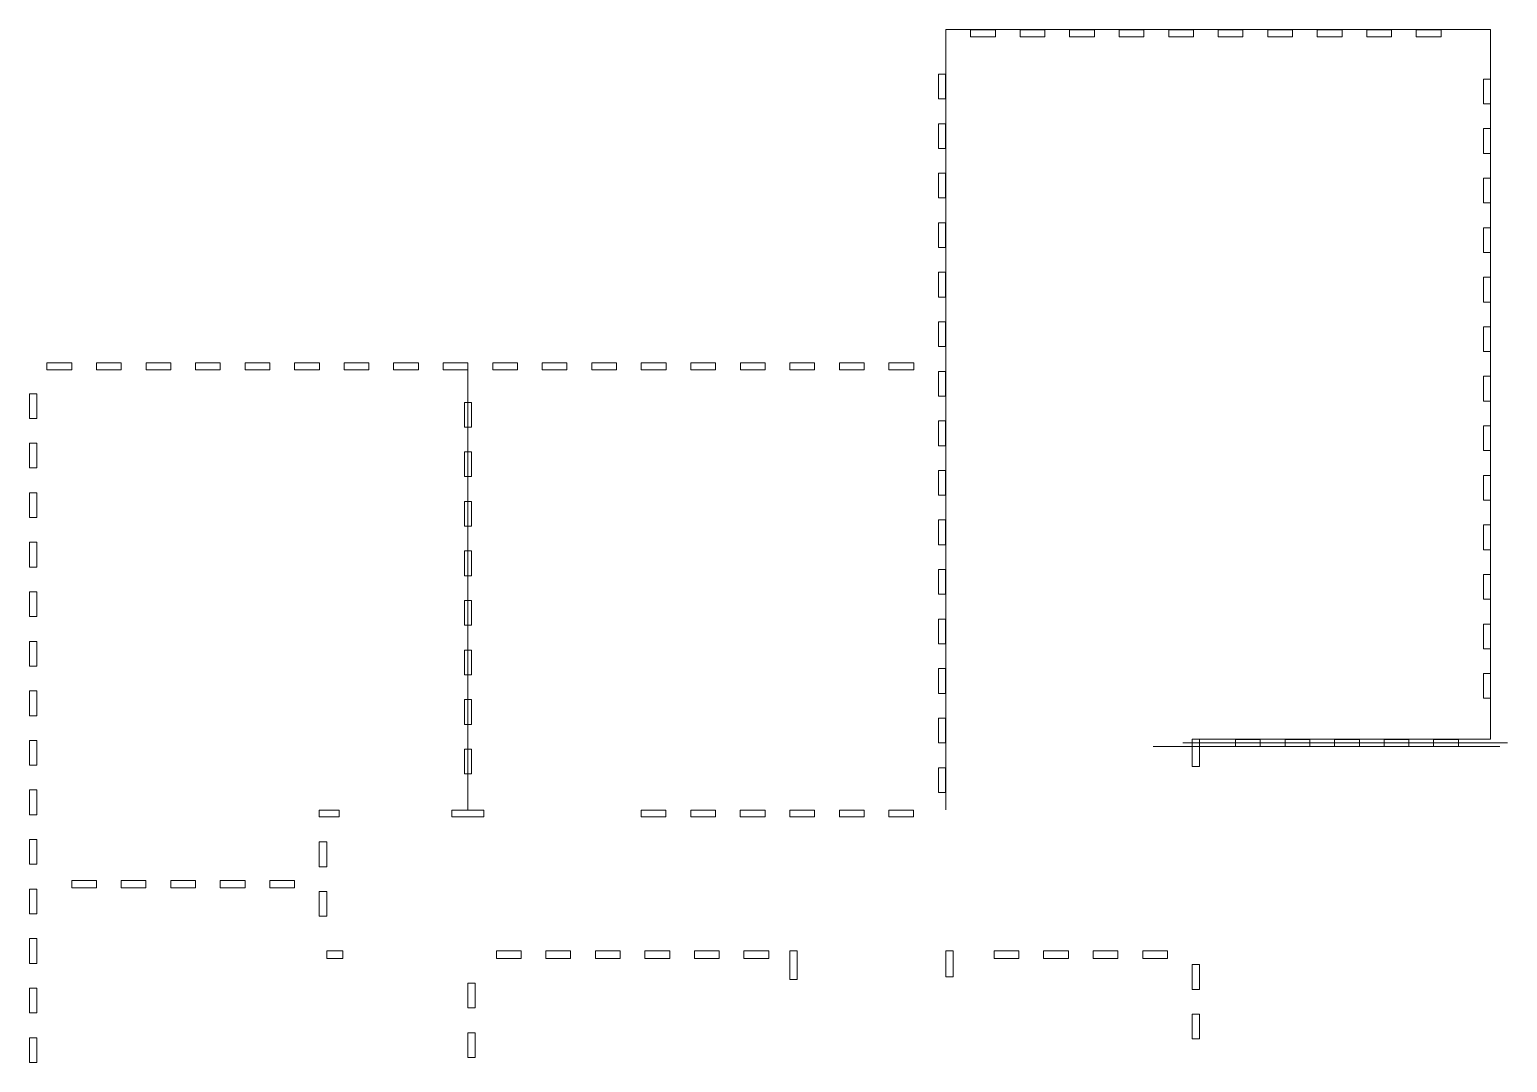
# Model space of a CAD drawing. Header units: millimetres. Extents: x -17105 to -8097, y 7860 to 10394.
# Drawn here: x -12187 to -11590, y 8593 to 9010 of the extents above; entities that cross this region are included whole.
import ezdxf

# ---------------------------------------------------------------- set-up
doc = ezdxf.new("R2010")
doc.units = ezdxf.units.MM
doc.layers.add('A-DETL-THIN', color=151, linetype='Continuous', lineweight=9)

msp = doc.modelspace()

# ---------------------------------------------------------------- linework, layer by layer
at = {"layer": 'A-DETL-THIN'}
for p, q in [((-11817.26, 8694.97), (-11817.26, 9009.97)), ((-11817.26, 9009.97), (-11597.26, 9009.97)), ((-11807.26, 9009.87), (-11807.26, 9007.07)), ((-11797.26, 9009.87), (-11807.26, 9009.87)), ((-11797.26, 9007.07), (-11807.26, 9007.07)), ((-11797.26, 9009.87), (-11797.26, 9007.07)), ((-11787.26, 9009.87), (-11787.26, 9007.07)), ((-11777.26, 9009.87), (-11787.26, 9009.87)), ((-11777.26, 9007.07), (-11787.26, 9007.07)), ((-11777.26, 9009.87), (-11777.26, 9007.07)), ((-11767.26, 9009.87), (-11767.26, 9007.07)), ((-11757.26, 9009.87), (-11767.26, 9009.87)), ((-11757.26, 9007.07), (-11767.26, 9007.07)), ((-11757.26, 9009.87), (-11757.26, 9007.07)), ((-11747.26, 9009.87), (-11747.26, 9007.07)), ((-11737.26, 9009.87), (-11747.26, 9009.87)), ((-11737.26, 9007.07), (-11747.26, 9007.07)), ((-11737.26, 9009.87), (-11737.26, 9007.07)), ((-11727.26, 9009.87), (-11727.26, 9007.07)), ((-11727.26, 9009.87), (-11727.26, 9007.07)), ((-11717.26, 9009.87), (-11727.26, 9009.87)), ((-11717.26, 9009.87), (-11727.26, 9009.87)), ((-11717.26, 9007.07), (-11727.26, 9007.07)), ((-11717.26, 9009.87), (-11717.26, 9007.07)), ((-11717.26, 9009.87), (-11717.26, 9007.07)), ((-11707.26, 9009.87), (-11707.26, 9007.07)), ((-11697.26, 9009.87), (-11707.26, 9009.87)), ((-11697.26, 9007.07), (-11707.26, 9007.07)), ((-11697.26, 9009.87), (-11697.26, 9007.07)), ((-11687.26, 9009.87), (-11687.26, 9007.07)), ((-11677.26, 9009.87), (-11687.26, 9009.87)), ((-11677.26, 9007.07), (-11687.26, 9007.07)), ((-11677.26, 9009.87), (-11677.26, 9007.07)), ((-11667.26, 9009.87), (-11667.26, 9007.07)), ((-11657.26, 9009.87), (-11667.26, 9009.87)), ((-11657.26, 9007.07), (-11667.26, 9007.07)), ((-11657.26, 9009.87), (-11657.26, 9007.07)), ((-11647.26, 9009.87), (-11647.26, 9007.07)), ((-11637.26, 9009.87), (-11647.26, 9009.87)), ((-11637.26, 9007.07), (-11647.26, 9007.07)), ((-11637.26, 9009.87), (-11637.26, 9007.07)), ((-11627.26, 9009.87), (-11627.26, 9007.07)), ((-11617.26, 9009.87), (-11627.26, 9009.87)), ((-11617.26, 9007.07), (-11627.26, 9007.07)), ((-11617.26, 9009.87), (-11617.26, 9007.07)), ((-11597.26, 9009.97), (-11597.26, 8723.47)), ((-11817.36, 8991.97), (-11820.16, 8991.97)), ((-11820.16, 8991.97), (-11820.16, 8981.97)), ((-11817.36, 8991.97), (-11817.36, 8981.97)), ((-11597.36, 8989.97), (-11600.16, 8989.97)), ((-11600.16, 8989.97), (-11600.16, 8979.97)), ((-11597.36, 8989.97), (-11597.36, 8979.97)), ((-11817.36, 8981.97), (-11820.16, 8981.97)), ((-11597.36, 8979.97), (-11600.16, 8979.97)), ((-11817.36, 8971.97), (-11820.16, 8971.97)), ((-11820.16, 8971.97), (-11820.16, 8961.97)), ((-11817.36, 8971.97), (-11817.36, 8961.97)), ((-11597.36, 8969.97), (-11600.16, 8969.97)), ((-11600.16, 8969.97), (-11600.16, 8959.97)), ((-11597.36, 8969.97), (-11597.36, 8959.97)), ((-11817.36, 8961.97), (-11820.16, 8961.97)), ((-11597.36, 8959.97), (-11600.16, 8959.97)), ((-11817.36, 8951.97), (-11820.16, 8951.97)), ((-11820.16, 8951.97), (-11820.16, 8941.97)), ((-11817.36, 8951.97), (-11817.36, 8941.97)), ((-11597.36, 8949.97), (-11600.16, 8949.97)), ((-11600.16, 8949.97), (-11600.16, 8939.97)), ((-11597.36, 8949.97), (-11597.36, 8939.97)), ((-11817.36, 8941.97), (-11820.16, 8941.97)), ((-11597.36, 8939.97), (-11600.16, 8939.97)), ((-11817.36, 8931.97), (-11820.16, 8931.97)), ((-11820.16, 8931.97), (-11820.16, 8921.97)), ((-11817.36, 8931.97), (-11817.36, 8921.97)), ((-11597.36, 8929.97), (-11600.16, 8929.97)), ((-11600.16, 8929.97), (-11600.16, 8919.97)), ((-11597.36, 8929.97), (-11597.36, 8919.97)), ((-11817.36, 8921.97), (-11820.16, 8921.97)), ((-11597.36, 8919.97), (-11600.16, 8919.97)), ((-11817.36, 8911.97), (-11820.16, 8911.97)), ((-11820.16, 8911.97), (-11820.16, 8901.97)), ((-11817.36, 8911.97), (-11817.36, 8901.97)), ((-11597.36, 8909.97), (-11600.16, 8909.97)), ((-11600.16, 8909.97), (-11600.16, 8899.97)), ((-11597.36, 8909.97), (-11597.36, 8899.97)), ((-11817.36, 8901.97), (-11820.16, 8901.97)), ((-11597.36, 8899.97), (-11600.16, 8899.97)), ((-11817.36, 8891.97), (-11820.16, 8891.97)), ((-11820.16, 8891.97), (-11820.16, 8881.97)), ((-11817.36, 8891.97), (-11817.36, 8881.97)), ((-11597.36, 8889.97), (-11600.16, 8889.97)), ((-11600.16, 8889.97), (-11600.16, 8879.97)), ((-11597.36, 8889.97), (-11597.36, 8879.97)), ((-11817.36, 8881.97), (-11820.16, 8881.97)), ((-12180.24, 8875.37), (-12180.24, 8872.57)), ((-12170.24, 8875.37), (-12180.24, 8875.37)), ((-12170.24, 8875.37), (-12170.24, 8872.57)), ((-12160.24, 8875.37), (-12160.24, 8872.57)), ((-12150.24, 8875.37), (-12160.24, 8875.37)), ((-12150.24, 8875.37), (-12150.24, 8872.57)), ((-12140.24, 8875.37), (-12140.24, 8872.57)), ((-12140.24, 8875.37), (-12140.24, 8872.57)), ((-12130.24, 8875.37), (-12140.24, 8875.37)), ((-12130.24, 8875.37), (-12140.24, 8875.37)), ((-12130.24, 8875.37), (-12130.24, 8872.57)), ((-12130.24, 8875.37), (-12130.24, 8872.57)), ((-12120.24, 8875.37), (-12120.24, 8872.57)), ((-12110.24, 8875.37), (-12120.24, 8875.37)), ((-12110.24, 8875.37), (-12110.24, 8872.57)), ((-12100.24, 8875.37), (-12100.24, 8872.57)), ((-12090.24, 8875.37), (-12100.24, 8875.37)), ((-12090.24, 8875.37), (-12090.24, 8872.57)), ((-12080.24, 8875.37), (-12080.24, 8872.57)), ((-12070.24, 8875.37), (-12080.24, 8875.37)), ((-12070.24, 8875.37), (-12070.24, 8872.57)), ((-12060.24, 8875.37), (-12060.24, 8872.57)), ((-12050.24, 8875.37), (-12060.24, 8875.37)), ((-12050.24, 8875.37), (-12050.24, 8872.57)), ((-12040.24, 8875.37), (-12040.24, 8872.57)), ((-12040.24, 8875.37), (-12040.24, 8872.57)), ((-12030.24, 8875.37), (-12040.24, 8875.37)), ((-12030.24, 8875.37), (-12040.24, 8875.37)), ((-12030.24, 8875.37), (-12030.24, 8872.57)), ((-12030.24, 8875.37), (-12030.24, 8872.57)), ((-12020.24, 8875.37), (-12020.24, 8872.57)), ((-12010.24, 8875.37), (-12020.24, 8875.37)), ((-12010.26, 8694.87), (-12010.26, 8875.47)), ((-12010.24, 8875.37), (-12010.24, 8872.57)), ((-12000.24, 8875.37), (-12000.24, 8872.57)), ((-11990.24, 8875.37), (-12000.24, 8875.37)), ((-11990.24, 8875.37), (-11990.24, 8872.57)), ((-11980.24, 8875.37), (-11980.24, 8872.57)), ((-11970.24, 8875.37), (-11980.24, 8875.37)), ((-11970.24, 8875.37), (-11970.24, 8872.57)), ((-11960.24, 8875.37), (-11960.24, 8872.57)), ((-11950.24, 8875.37), (-11960.24, 8875.37)), ((-11950.24, 8875.37), (-11950.24, 8872.57)), ((-11940.24, 8875.37), (-11940.24, 8872.57)), ((-11940.24, 8875.37), (-11940.24, 8872.57)), ((-11930.24, 8875.37), (-11940.24, 8875.37)), ((-11930.24, 8875.37), (-11940.24, 8875.37)), ((-11930.24, 8875.37), (-11930.24, 8872.57)), ((-11930.24, 8875.37), (-11930.24, 8872.57)), ((-11920.24, 8875.37), (-11920.24, 8872.57)), ((-11910.24, 8875.37), (-11920.24, 8875.37)), ((-11910.24, 8875.37), (-11910.24, 8872.57)), ((-11900.24, 8875.37), (-11900.24, 8872.57)), ((-11890.24, 8875.37), (-11900.24, 8875.37)), ((-11890.24, 8875.37), (-11890.24, 8872.57)), ((-11880.24, 8875.37), (-11880.24, 8872.57)), ((-11870.24, 8875.37), (-11880.24, 8875.37)), ((-11870.24, 8875.37), (-11870.24, 8872.57)), ((-11860.24, 8875.37), (-11860.24, 8872.57)), ((-11850.24, 8875.37), (-11860.24, 8875.37)), ((-11850.24, 8875.37), (-11850.24, 8872.57)), ((-11840.24, 8875.37), (-11840.24, 8872.57)), ((-11830.24, 8875.37), (-11840.24, 8875.37)), ((-11830.24, 8875.37), (-11830.24, 8872.57)), ((-11597.36, 8879.97), (-11600.16, 8879.97)), ((-12170.24, 8872.57), (-12180.24, 8872.57)), ((-12150.24, 8872.57), (-12160.24, 8872.57)), ((-12130.24, 8872.57), (-12140.24, 8872.57)), ((-12130.24, 8872.57), (-12140.24, 8872.57)), ((-12110.24, 8872.57), (-12120.24, 8872.57)), ((-12090.24, 8872.57), (-12100.24, 8872.57)), ((-12070.24, 8872.57), (-12080.24, 8872.57)), ((-12050.24, 8872.57), (-12060.24, 8872.57)), ((-12030.24, 8872.57), (-12040.24, 8872.57)), ((-12030.24, 8872.57), (-12040.24, 8872.57)), ((-12010.24, 8872.57), (-12020.24, 8872.57)), ((-11990.24, 8872.57), (-12000.24, 8872.57)), ((-11970.24, 8872.57), (-11980.24, 8872.57)), ((-11950.24, 8872.57), (-11960.24, 8872.57)), ((-11930.24, 8872.57), (-11940.24, 8872.57)), ((-11910.24, 8872.57), (-11920.24, 8872.57)), ((-11890.24, 8872.57), (-11900.24, 8872.57)), ((-11870.24, 8872.57), (-11880.24, 8872.57)), ((-11850.24, 8872.57), (-11860.24, 8872.57)), ((-11830.24, 8872.57), (-11840.24, 8872.57)), ((-11817.36, 8871.97), (-11820.16, 8871.97)), ((-11820.16, 8871.97), (-11820.16, 8861.97)), ((-11817.36, 8871.97), (-11817.36, 8861.97)), ((-11597.36, 8869.97), (-11600.16, 8869.97)), ((-11600.16, 8869.97), (-11600.16, 8859.97)), ((-11597.36, 8869.97), (-11597.36, 8859.97)), ((-12187.26, 8862.97), (-12184.26, 8862.97)), ((-12187.26, 8852.97), (-12187.26, 8862.97)), ((-12184.26, 8862.97), (-12184.26, 8852.97)), ((-12008.86, 8859.47), (-12011.66, 8859.47)), ((-12011.66, 8859.47), (-12011.66, 8849.47)), ((-12008.86, 8859.47), (-12008.86, 8849.47)), ((-11817.36, 8861.97), (-11820.16, 8861.97)), ((-11597.36, 8859.97), (-11600.16, 8859.97)), ((-12187.26, 8852.97), (-12184.26, 8852.97)), ((-11817.36, 8851.97), (-11820.16, 8851.97)), ((-11820.16, 8851.97), (-11820.16, 8841.97)), ((-11817.36, 8851.97), (-11817.36, 8841.97)), ((-12008.86, 8849.47), (-12011.66, 8849.47)), ((-11597.36, 8849.97), (-11600.16, 8849.97)), ((-11600.16, 8849.97), (-11600.16, 8839.97)), ((-11597.36, 8849.97), (-11597.36, 8839.97)), ((-12187.26, 8842.97), (-12184.26, 8842.97)), ((-12187.26, 8832.97), (-12187.26, 8842.97)), ((-12184.26, 8842.97), (-12184.26, 8832.97)), ((-12008.86, 8839.47), (-12011.66, 8839.47)), ((-12011.66, 8839.47), (-12011.66, 8829.47)), ((-12008.86, 8839.47), (-12008.86, 8829.47)), ((-11817.36, 8841.97), (-11820.16, 8841.97)), ((-11597.36, 8839.97), (-11600.16, 8839.97)), ((-12187.26, 8832.97), (-12184.26, 8832.97)), ((-12008.86, 8829.47), (-12011.66, 8829.47)), ((-11817.36, 8831.97), (-11820.16, 8831.97)), ((-11820.16, 8831.97), (-11820.16, 8821.97)), ((-11817.36, 8831.97), (-11817.36, 8821.97)), ((-11597.36, 8829.97), (-11600.16, 8829.97)), ((-11600.16, 8829.97), (-11600.16, 8819.97)), ((-11597.36, 8829.97), (-11597.36, 8819.97)), ((-12187.26, 8822.97), (-12184.26, 8822.97)), ((-12187.26, 8812.97), (-12187.26, 8822.97)), ((-12184.26, 8822.97), (-12184.26, 8812.97)), ((-11817.36, 8821.97), (-11820.16, 8821.97)), ((-12008.86, 8819.47), (-12011.66, 8819.47)), ((-12011.66, 8819.47), (-12011.66, 8809.47)), ((-12008.86, 8819.47), (-12008.86, 8809.47)), ((-11597.36, 8819.97), (-11600.16, 8819.97)), ((-12187.26, 8812.97), (-12184.26, 8812.97)), ((-12008.86, 8809.47), (-12011.66, 8809.47)), ((-11817.36, 8811.97), (-11820.16, 8811.97)), ((-11820.16, 8811.97), (-11820.16, 8801.97)), ((-11817.36, 8811.97), (-11817.36, 8801.97)), ((-11597.36, 8809.97), (-11600.16, 8809.97)), ((-11600.16, 8809.97), (-11600.16, 8799.97)), ((-11597.36, 8809.97), (-11597.36, 8799.97)), ((-12187.26, 8802.97), (-12184.26, 8802.97)), ((-12187.26, 8792.97), (-12187.26, 8802.97)), ((-12184.26, 8802.97), (-12184.26, 8792.97)), ((-12008.86, 8799.47), (-12011.66, 8799.47)), ((-12011.66, 8799.47), (-12011.66, 8789.47)), ((-12008.86, 8799.47), (-12008.86, 8789.47)), ((-11817.36, 8801.97), (-11820.16, 8801.97)), ((-11597.36, 8799.97), (-11600.16, 8799.97)), ((-12187.26, 8792.97), (-12184.26, 8792.97)), ((-11817.36, 8791.97), (-11820.16, 8791.97)), ((-11820.16, 8791.97), (-11820.16, 8781.97)), ((-11817.36, 8791.97), (-11817.36, 8781.97)), ((-12008.86, 8789.47), (-12011.66, 8789.47)), ((-11597.36, 8789.97), (-11600.16, 8789.97)), ((-11600.16, 8789.97), (-11600.16, 8779.97)), ((-11597.36, 8789.97), (-11597.36, 8779.97)), ((-12187.26, 8782.97), (-12184.26, 8782.97)), ((-12187.26, 8772.97), (-12187.26, 8782.97)), ((-12184.26, 8782.97), (-12184.26, 8772.97)), ((-12008.86, 8779.47), (-12011.66, 8779.47)), ((-12011.66, 8779.47), (-12011.66, 8769.47)), ((-12008.86, 8779.47), (-12008.86, 8769.47)), ((-11817.36, 8781.97), (-11820.16, 8781.97)), ((-11597.36, 8779.97), (-11600.16, 8779.97)), ((-12187.26, 8772.97), (-12184.26, 8772.97)), ((-12008.86, 8769.47), (-12011.66, 8769.47)), ((-11817.36, 8771.97), (-11820.16, 8771.97)), ((-11820.16, 8771.97), (-11820.16, 8761.97)), ((-11817.36, 8771.97), (-11817.36, 8761.97)), ((-11597.36, 8769.97), (-11600.16, 8769.97)), ((-11600.16, 8769.97), (-11600.16, 8759.97)), ((-11597.36, 8769.97), (-11597.36, 8759.97)), ((-12187.26, 8762.97), (-12184.26, 8762.97)), ((-12187.26, 8752.97), (-12187.26, 8762.97)), ((-12184.26, 8762.97), (-12184.26, 8752.97)), ((-11817.36, 8761.97), (-11820.16, 8761.97)), ((-12008.86, 8759.47), (-12011.66, 8759.47)), ((-12011.66, 8759.47), (-12011.66, 8749.47)), ((-12008.86, 8759.47), (-12008.86, 8749.47)), ((-11597.36, 8759.97), (-11600.16, 8759.97)), ((-12187.26, 8752.97), (-12184.26, 8752.97)), ((-12008.86, 8749.47), (-12011.66, 8749.47)), ((-11817.36, 8751.97), (-11820.16, 8751.97)), ((-11820.16, 8751.97), (-11820.16, 8741.97)), ((-11817.36, 8751.97), (-11817.36, 8741.97)), ((-11597.36, 8749.97), (-11600.16, 8749.97)), ((-11600.16, 8749.97), (-11600.16, 8739.97)), ((-11597.36, 8749.97), (-11597.36, 8739.97)), ((-12187.26, 8742.97), (-12184.26, 8742.97)), ((-12187.26, 8732.97), (-12187.26, 8742.97)), ((-12184.26, 8742.97), (-12184.26, 8732.97)), ((-12008.86, 8739.47), (-12011.66, 8739.47)), ((-12011.66, 8739.47), (-12011.66, 8729.47)), ((-12008.86, 8739.47), (-12008.86, 8729.47)), ((-11817.36, 8741.97), (-11820.16, 8741.97)), ((-11597.36, 8739.97), (-11600.16, 8739.97)), ((-12187.26, 8732.97), (-12184.26, 8732.97)), ((-11817.36, 8731.97), (-11820.16, 8731.97)), ((-11820.16, 8731.97), (-11820.16, 8721.97)), ((-11817.36, 8731.97), (-11817.36, 8721.97)), ((-12008.86, 8729.47), (-12011.66, 8729.47)), ((-12187.26, 8722.97), (-12184.26, 8722.97)), ((-12187.26, 8712.97), (-12187.26, 8722.97)), ((-12184.26, 8722.97), (-12184.26, 8712.97)), ((-12008.86, 8719.47), (-12011.66, 8719.47)), ((-12011.66, 8719.47), (-12011.66, 8709.47)), ((-12008.86, 8719.47), (-12008.86, 8709.47)), ((-11817.36, 8721.97), (-11820.16, 8721.97)), ((-11593.5, 8720.47), (-11733.5, 8720.47)), ((-11721.61, 8721.97), (-11590.47, 8721.97)), ((-11717.76, 8723.47), (-11714.76, 8723.47)), ((-11717.76, 8712.47), (-11717.76, 8723.47)), ((-11714.76, 8723.47), (-11597.26, 8723.47)), ((-11714.76, 8723.47), (-11714.76, 8712.47)), ((-11700.26, 8723.37), (-11700.26, 8720.57)), ((-11690.26, 8723.37), (-11700.26, 8723.37)), ((-11690.26, 8720.57), (-11700.26, 8720.57)), ((-11690.26, 8723.37), (-11690.26, 8720.57)), ((-11680.26, 8723.37), (-11680.26, 8720.57)), ((-11670.26, 8723.37), (-11680.26, 8723.37)), ((-11670.26, 8720.57), (-11680.26, 8720.57)), ((-11670.26, 8723.37), (-11670.26, 8720.57)), ((-11660.26, 8723.37), (-11660.26, 8720.57)), ((-11650.26, 8723.37), (-11660.26, 8723.37)), ((-11650.26, 8720.57), (-11660.26, 8720.57)), ((-11650.26, 8723.37), (-11650.26, 8720.57)), ((-11640.26, 8723.37), (-11640.26, 8720.57)), ((-11630.26, 8723.37), (-11640.26, 8723.37)), ((-11630.26, 8720.57), (-11640.26, 8720.57)), ((-11630.26, 8723.37), (-11630.26, 8720.57)), ((-11620.26, 8723.37), (-11620.26, 8720.57)), ((-11610.26, 8723.37), (-11620.26, 8723.37)), ((-11610.26, 8720.57), (-11620.26, 8720.57)), ((-11610.26, 8723.37), (-11610.26, 8720.57)), ((-12187.26, 8712.97), (-12184.26, 8712.97)), ((-12008.86, 8709.47), (-12011.66, 8709.47)), ((-11817.36, 8711.97), (-11820.16, 8711.97)), ((-11820.16, 8711.97), (-11820.16, 8701.97)), ((-11817.36, 8711.97), (-11817.36, 8701.97)), ((-11717.76, 8712.47), (-11714.76, 8712.47)), ((-12187.26, 8702.97), (-12184.26, 8702.97)), ((-12187.26, 8692.97), (-12187.26, 8702.97)), ((-12184.26, 8702.97), (-12184.26, 8692.97)), ((-11817.36, 8701.97), (-11820.16, 8701.97)), ((-12187.26, 8692.97), (-12184.26, 8692.97)), ((-12062.26, 8694.87), (-12070.26, 8694.87)), ((-12070.26, 8694.87), (-12062.26, 8694.87)), ((-12070.26, 8692.07), (-12070.26, 8694.87)), ((-12062.26, 8692.07), (-12070.26, 8692.07)), ((-12062.26, 8694.87), (-12062.26, 8692.07)), ((-12016.76, 8694.87), (-12003.76, 8694.87)), ((-12016.76, 8694.87), (-12003.76, 8694.87)), ((-12016.76, 8692.07), (-12016.76, 8694.87)), ((-12003.76, 8692.07), (-12016.76, 8692.07)), ((-12003.76, 8694.87), (-12003.76, 8692.07)), ((-11940.26, 8694.87), (-11940.26, 8692.07)), ((-11930.26, 8694.87), (-11940.26, 8694.87)), ((-11930.26, 8692.07), (-11940.26, 8692.07)), ((-11930.26, 8694.87), (-11930.26, 8692.07)), ((-11920.26, 8694.87), (-11920.26, 8692.07)), ((-11910.26, 8694.87), (-11920.26, 8694.87)), ((-11910.26, 8692.07), (-11920.26, 8692.07)), ((-11910.26, 8694.87), (-11910.26, 8692.07)), ((-11900.26, 8694.87), (-11900.26, 8692.07)), ((-11890.26, 8694.87), (-11900.26, 8694.87)), ((-11890.26, 8692.07), (-11900.26, 8692.07)), ((-11890.26, 8694.87), (-11890.26, 8692.07)), ((-11880.26, 8694.87), (-11880.26, 8692.07)), ((-11870.26, 8694.87), (-11880.26, 8694.87)), ((-11870.26, 8692.07), (-11880.26, 8692.07)), ((-11870.26, 8694.87), (-11870.26, 8692.07)), ((-11860.26, 8694.87), (-11860.26, 8692.07)), ((-11850.26, 8694.87), (-11860.26, 8694.87)), ((-11850.26, 8692.07), (-11860.26, 8692.07)), ((-11850.26, 8694.87), (-11850.26, 8692.07)), ((-11840.26, 8694.87), (-11840.26, 8692.07)), ((-11830.26, 8694.87), (-11840.26, 8694.87)), ((-11830.26, 8692.07), (-11840.26, 8692.07)), ((-11830.26, 8694.87), (-11830.26, 8692.07)), ((-12187.26, 8682.97), (-12184.26, 8682.97)), ((-12187.26, 8672.97), (-12187.26, 8682.97)), ((-12184.26, 8682.97), (-12184.26, 8672.97)), ((-12070.26, 8681.97), (-12067.26, 8681.97)), ((-12070.26, 8671.97), (-12070.26, 8681.97)), ((-12067.26, 8681.97), (-12067.26, 8671.97)), ((-12187.26, 8672.97), (-12184.26, 8672.97)), ((-12070.26, 8671.97), (-12067.26, 8671.97)), ((-12170.26, 8666.47), (-12170.26, 8663.47)), ((-12170.26, 8666.47), (-12160.26, 8666.47)), ((-12160.26, 8666.47), (-12160.26, 8663.47)), ((-12150.26, 8666.47), (-12150.26, 8663.47)), ((-12150.26, 8666.47), (-12140.26, 8666.47)), ((-12140.26, 8666.47), (-12140.26, 8663.47)), ((-12130.26, 8666.47), (-12130.26, 8663.47)), ((-12130.26, 8666.47), (-12120.26, 8666.47)), ((-12120.26, 8666.47), (-12120.26, 8663.47)), ((-12110.26, 8666.47), (-12110.26, 8663.47)), ((-12110.26, 8666.47), (-12100.26, 8666.47)), ((-12100.26, 8666.47), (-12100.26, 8663.47)), ((-12090.26, 8666.47), (-12090.26, 8663.47)), ((-12090.26, 8666.47), (-12080.26, 8666.47)), ((-12080.26, 8666.47), (-12080.26, 8663.47)), ((-12187.26, 8662.97), (-12184.26, 8662.97)), ((-12187.26, 8652.97), (-12187.26, 8662.97)), ((-12184.26, 8662.97), (-12184.26, 8652.97)), ((-12160.26, 8663.47), (-12170.26, 8663.47)), ((-12140.26, 8663.47), (-12150.26, 8663.47)), ((-12120.26, 8663.47), (-12130.26, 8663.47)), ((-12100.26, 8663.47), (-12110.26, 8663.47)), ((-12080.26, 8663.47), (-12090.26, 8663.47)), ((-12070.26, 8661.97), (-12067.26, 8661.97)), ((-12070.26, 8651.97), (-12070.26, 8661.97)), ((-12067.26, 8661.97), (-12067.26, 8651.97)), ((-12187.26, 8652.97), (-12184.26, 8652.97)), ((-12070.26, 8651.97), (-12067.26, 8651.97)), ((-12187.26, 8642.97), (-12184.26, 8642.97)), ((-12187.26, 8632.97), (-12187.26, 8642.97)), ((-12184.26, 8642.97), (-12184.26, 8632.97)), ((-12067.26, 8637.97), (-12060.76, 8637.97)), ((-12067.26, 8637.97), (-12067.26, 8634.97)), ((-12060.76, 8637.97), (-12060.76, 8634.97)), ((-11998.76, 8637.97), (-11998.76, 8634.97)), ((-11998.76, 8637.97), (-11988.76, 8637.97)), ((-11988.76, 8637.97), (-11988.76, 8634.97)), ((-11978.76, 8637.97), (-11978.76, 8634.97)), ((-11978.76, 8637.97), (-11968.76, 8637.97)), ((-11968.76, 8637.97), (-11968.76, 8634.97)), ((-11958.76, 8637.97), (-11958.76, 8634.97)), ((-11958.76, 8637.97), (-11948.76, 8637.97)), ((-11948.76, 8637.97), (-11948.76, 8634.97)), ((-11938.76, 8637.97), (-11938.76, 8634.97)), ((-11938.76, 8637.97), (-11928.76, 8637.97)), ((-11928.76, 8637.97), (-11928.76, 8634.97)), ((-11918.76, 8637.97), (-11918.76, 8634.97)), ((-11918.76, 8637.97), (-11908.76, 8637.97)), ((-11908.76, 8637.97), (-11908.76, 8634.97)), ((-11898.76, 8637.97), (-11898.76, 8634.97)), ((-11898.76, 8637.97), (-11888.76, 8637.97)), ((-11888.76, 8637.97), (-11888.76, 8634.97)), ((-11880.26, 8626.47), (-11880.26, 8637.97)), ((-11880.26, 8637.97), (-11877.26, 8637.97)), ((-11877.26, 8637.97), (-11877.26, 8626.47)), ((-11817.26, 8637.97), (-11817.26, 8627.47)), ((-11817.26, 8637.97), (-11814.26, 8637.97)), ((-11814.26, 8637.97), (-11814.26, 8627.47)), ((-11797.76, 8637.97), (-11797.76, 8634.97)), ((-11797.76, 8637.97), (-11787.76, 8637.97)), ((-11787.76, 8637.97), (-11787.76, 8634.97)), ((-11777.76, 8637.97), (-11777.76, 8634.97)), ((-11777.76, 8637.97), (-11767.76, 8637.97)), ((-11767.76, 8637.97), (-11767.76, 8634.97)), ((-11757.76, 8637.97), (-11757.76, 8634.97)), ((-11757.76, 8637.97), (-11747.76, 8637.97)), ((-11747.76, 8637.97), (-11747.76, 8634.97)), ((-11737.76, 8637.97), (-11737.76, 8634.97)), ((-11737.76, 8637.97), (-11727.76, 8637.97)), ((-11727.76, 8637.97), (-11727.76, 8634.97)), ((-12187.26, 8632.97), (-12184.26, 8632.97)), ((-12067.26, 8634.97), (-12060.76, 8634.97)), ((-11988.76, 8634.97), (-11998.76, 8634.97)), ((-11968.76, 8634.97), (-11978.76, 8634.97)), ((-11948.76, 8634.97), (-11958.76, 8634.97)), ((-11928.76, 8634.97), (-11938.76, 8634.97)), ((-11908.76, 8634.97), (-11918.76, 8634.97)), ((-11888.76, 8634.97), (-11898.76, 8634.97)), ((-11787.76, 8634.97), (-11797.76, 8634.97)), ((-11767.76, 8634.97), (-11777.76, 8634.97)), ((-11747.76, 8634.97), (-11757.76, 8634.97)), ((-11727.76, 8634.97), (-11737.76, 8634.97)), ((-11717.76, 8632.47), (-11714.76, 8632.47)), ((-11717.76, 8622.47), (-11717.76, 8632.47)), ((-11714.76, 8632.47), (-11714.76, 8622.47)), ((-12010.26, 8624.97), (-12007.26, 8624.97)), ((-12010.26, 8614.97), (-12010.26, 8624.97)), ((-12007.26, 8624.97), (-12007.26, 8614.97)), ((-11877.26, 8626.47), (-11880.26, 8626.47)), ((-11814.26, 8627.47), (-11817.26, 8627.47)), ((-12187.26, 8622.97), (-12184.26, 8622.97)), ((-12187.26, 8612.97), (-12187.26, 8622.97)), ((-12184.26, 8622.97), (-12184.26, 8612.97)), ((-11717.76, 8622.47), (-11714.76, 8622.47)), ((-12187.26, 8612.97), (-12184.26, 8612.97)), ((-12010.26, 8614.97), (-12007.26, 8614.97)), ((-11717.76, 8612.47), (-11714.76, 8612.47)), ((-11717.76, 8602.47), (-11717.76, 8612.47)), ((-11714.76, 8612.47), (-11714.76, 8602.47)), ((-12187.26, 8602.97), (-12184.26, 8602.97)), ((-12187.26, 8592.97), (-12187.26, 8602.97)), ((-12184.26, 8602.97), (-12184.26, 8592.97)), ((-12010.26, 8604.97), (-12007.26, 8604.97)), ((-12010.26, 8594.97), (-12010.26, 8604.97)), ((-12007.26, 8604.97), (-12007.26, 8594.97)), ((-11717.76, 8602.47), (-11714.76, 8602.47)), ((-12010.26, 8594.97), (-12007.26, 8594.97)), ((-12187.26, 8592.97), (-12184.26, 8592.97))]:
    msp.add_line(p, q, dxfattribs=at)

doc.saveas('drawing.dxf')
